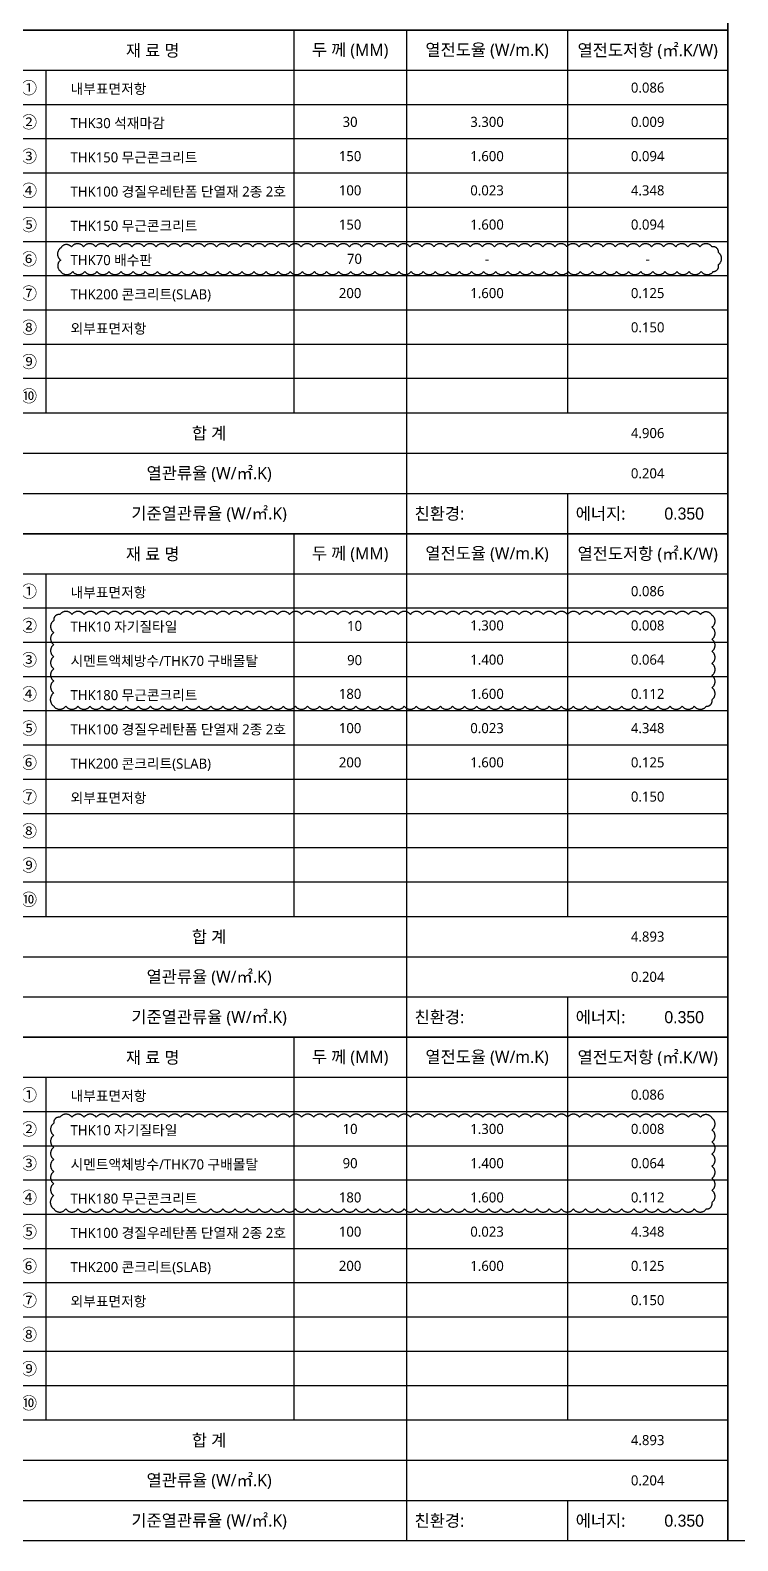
# Model space of a CAD drawing. Header units: millimetres. Extents: x 17329847 to 17386789, y -19727600 to -19720590.
# Drawn here: x 17364406 to 17366162, y -19726969 to -19723219 of the extents above; entities that cross this region are included whole.
import ezdxf
from ezdxf.enums import TextEntityAlignment as Align

# ---------------------------------------------------------------- set-up
doc = ezdxf.new("R2010")
doc.units = ezdxf.units.MM
doc.header["$LTSCALE"] = 100
doc.header["$MEASUREMENT"] = 0
doc.linetypes.add('ACAD_ISO03W100', pattern=[30, 12, -18])
for name, color, linetype in [('TEXT', 3, 'CONTINUOUS'), ('TEXT1-일반글씨', 3, 'CONTINUOUS'), ('도면폼', 7, 'CONTINUOUS')]:
    doc.layers.add(name, color=color, linetype=linetype)
doc.layers.add('VE변경사항적용-20220616', color=10, linetype='CONTINUOUS', plot=False)
doc.styles.add('굴림', font='')
doc.styles.add('나눔바른고딕', font='NanumBarunGothic.ttf')
doc.styles.get('굴림').set_extended_font_data('Gulim')

# ---------------------------------------------------------------- blocks, each defined once
blk = doc.blocks.new('BOX1')
at = {"layer": '도면폼', "ltscale": 1000}
blk.add_line((1777.5, 1250), (0, 1250), dxfattribs=at)
at = {"layer": '도면폼', "color": 4, "ltscale": 1000}
for p, q in [((700, 1250), (700, 300)), ((980, 1250), (980, 0)), ((1380, 1250), (1380, 300)), ((1777.5, 1150), (0, 1150)), ((85, 1150), (85, 300)), ((0, 300), (1777.5, 300)), ((0, 200), (1777.5, 200)), ((0, 100), (1777.5, 100)), ((1380, 100), (1380, 0))]:
    blk.add_line(p, q, dxfattribs=at)
at = {"layer": '도면폼', "color": 8}
for p, q in [((1777.5, 1065), (0, 1065)), ((1777.5, 980), (0, 980)), ((1777.5, 895), (0, 895)), ((1777.5, 810), (0, 810)), ((1777.5, 725), (0, 725)), ((1777.5, 640), (0, 640)), ((1777.5, 555), (0, 555)), ((1777.5, 470), (0, 470)), ((1777.5, 385), (0, 385))]:
    blk.add_line(p, q, dxfattribs=at)
at = {"layer": 'TEXT1-일반글씨', "style": '나눔바른고딕'}
for s, p in [('재 료 명', (350, 1200)), ('두 께 (MM)', (840, 1200)), ('열전도율 (W/m.K)', (1180, 1200)), ('열전도저항 (㎡.K/W)', (1578.8, 1200)), ('①', (42.5, 1107.5)), ('②', (42.5, 1022.5)), ('③', (42.5, 937.5)), ('④', (42.5, 852.5)), ('⑤', (42.5, 767.5)), ('⑥', (42.5, 682.5)), ('⑦', (42.5, 597.5)), ('⑧', (42.5, 512.5)), ('⑨', (42.5, 427.5)), ('⑩', (42.5, 342.5)), ('합 계', (490, 250)), ('열관류율 (W/㎡.K)', (490, 150)), ('기준열관류율 (W/㎡.K)', (490, 50))]:
    blk.add_text(s, height=30, dxfattribs=at).set_placement(p, align=Align.MIDDLE)
for s, p in [('친환경:', (1000, 50)), ('에너지:', (1400, 50))]:
    blk.add_text(s, height=30, dxfattribs=at).set_placement(p, align=Align.MIDDLE_LEFT)

msp = doc.modelspace()

# ---------------------------------------------------------------- linework, layer by layer
at = {"layer": 'VE변경사항적용-20220616', "linetype": 'ACAD_ISO03W100'}
for points in [[(17364481.4, -19723818.2, 0.520567), (17364511.4, -19723818.2, 0.520567), (17364541.4, -19723818.2, 0.520567), (17364571.4, -19723818.2, 0.520567), (17364601.4, -19723818.2, 0.520567), (17364631.4, -19723818.2, 0.520567), (17364661.4, -19723818.2, 0.520567), (17364691.4, -19723818.2, 0.520567), (17364721.4, -19723818.2, 0.520567), (17364751.4, -19723818.2, 0.520567), (17364781.4, -19723818.2, 0.520567), (17364811.4, -19723818.2, 0.520567), (17364841.4, -19723818.2, 0.520567), (17364871.4, -19723818.2, 0.520567), (17364901.4, -19723818.2, 0.520567), (17364931.4, -19723818.2, 0.520567), (17364961.4, -19723818.2, 0.520567), (17364991.4, -19723818.2, 0.520567), (17365021.4, -19723818.2, 0.520567), (17365051.4, -19723818.2, 0.520567), (17365081.4, -19723818.2, 0.520567), (17365111.4, -19723818.2, 0.520567), (17365141.4, -19723818.2, 0.520567), (17365171.4, -19723818.2, 0.520567), (17365201.4, -19723818.2, 0.520567), (17365231.4, -19723818.2, 0.520567), (17365261.4, -19723818.2, 0.520567), (17365291.4, -19723818.2, 0.520567), (17365321.4, -19723818.2, 0.520567), (17365351.4, -19723818.2, 0.520567), (17365381.4, -19723818.2, 0.520567), (17365411.4, -19723818.2, 0.520567), (17365441.4, -19723818.2, 0.520567), (17365471.4, -19723818.2, 0.520567), (17365501.4, -19723818.2, 0.520567), (17365531.4, -19723818.2, 0.520567), (17365561.4, -19723818.2, 0.520567), (17365591.4, -19723818.2, 0.520567), (17365621.4, -19723818.2, 0.520567), (17365651.4, -19723818.2, 0.520567), (17365681.4, -19723818.2, 0.520567), (17365711.4, -19723818.2, 0.520567), (17365741.4, -19723818.2, 0.520567), (17365771.4, -19723818.2, 0.520567), (17365801.4, -19723818.2, 0.520567), (17365831.4, -19723818.2, 0.520567), (17365861.4, -19723818.2, 0.520567), (17365891.4, -19723818.2, 0.520567), (17365921.4, -19723818.2, 0.520567), (17365951.4, -19723818.2, 0.520567), (17365981.4, -19723818.2, 0.520567), (17366011.4, -19723818.2, 0.520567), (17366041.4, -19723818.2, 0.520567), (17366071.4, -19723818.2, 0.520567), (17366101.4, -19723818.2, 0.520567), (17366114.2, -19723801.1, 0.520567), (17366114.2, -19723771.1, 0.520567), (17366098.3, -19723757, 0.520567), (17366068.3, -19723757, 0.520567), (17366038.3, -19723757, 0.520567), (17366008.3, -19723757, 0.520567), (17365978.3, -19723757, 0.520567), (17365948.3, -19723757, 0.520567), (17365918.3, -19723757, 0.520567), (17365888.3, -19723757, 0.520567), (17365858.3, -19723757, 0.520567), (17365828.3, -19723757, 0.520567), (17365798.3, -19723757, 0.520567), (17365768.3, -19723757, 0.520567), (17365738.3, -19723757, 0.520567), (17365708.3, -19723757, 0.520567), (17365678.3, -19723757, 0.520567), (17365648.3, -19723757, 0.520567), (17365618.3, -19723757, 0.520567), (17365588.3, -19723757, 0.520567), (17365558.3, -19723757, 0.520567), (17365528.3, -19723757, 0.520567), (17365498.3, -19723757, 0.520567), (17365468.3, -19723757, 0.520567), (17365438.3, -19723757, 0.520567), (17365408.3, -19723757, 0.520567), (17365378.3, -19723757, 0.520567), (17365348.3, -19723757, 0.520567), (17365318.3, -19723757, 0.520567), (17365288.3, -19723757, 0.520567), (17365258.3, -19723757, 0.520567), (17365228.3, -19723757, 0.520567), (17365198.3, -19723757, 0.520567), (17365168.3, -19723757, 0.520567), (17365138.3, -19723757, 0.520567), (17365108.3, -19723757, 0.520567), (17365078.3, -19723757, 0.520567), (17365048.3, -19723757, 0.520567), (17365018.3, -19723757, 0.520567), (17364988.3, -19723757, 0.520567), (17364958.3, -19723757, 0.520567), (17364928.3, -19723757, 0.520567), (17364898.3, -19723757, 0.520567), (17364868.3, -19723757, 0.520567), (17364838.3, -19723757, 0.520567), (17364808.3, -19723757, 0.520567), (17364778.3, -19723757, 0.520567), (17364748.3, -19723757, 0.520567), (17364718.3, -19723757, 0.520567), (17364688.3, -19723757, 0.520567), (17364658.3, -19723757, 0.520567), (17364628.3, -19723757, 0.520567), (17364598.3, -19723757, 0.520567), (17364568.3, -19723757, 0.520567), (17364538.3, -19723757, 0.520567), (17364508.3, -19723757, 0.520567), (17364481.4, -19723760, 0.520567), (17364481.4, -19723790, 0.520567)], [(17364464.2, -19724897.3, 0.520567), (17364494.2, -19724897.3, 0.520567), (17364524.2, -19724897.3, 0.520567), (17364554.2, -19724897.3, 0.520567), (17364584.2, -19724897.3, 0.520567), (17364614.2, -19724897.3, 0.520567), (17364644.2, -19724897.3, 0.520567), (17364674.2, -19724897.3, 0.520567), (17364704.2, -19724897.3, 0.520567), (17364734.2, -19724897.3, 0.520567), (17364764.2, -19724897.3, 0.520567), (17364794.2, -19724897.3, 0.520567), (17364824.2, -19724897.3, 0.520567), (17364854.2, -19724897.3, 0.520567), (17364884.2, -19724897.3, 0.520567), (17364914.2, -19724897.3, 0.520567), (17364944.2, -19724897.3, 0.520567), (17364974.2, -19724897.3, 0.520567), (17365004.2, -19724897.3, 0.520567), (17365034.2, -19724897.3, 0.520567), (17365064.2, -19724897.3, 0.520567), (17365094.2, -19724897.3, 0.520567), (17365124.2, -19724897.3, 0.520567), (17365154.2, -19724897.3, 0.520567), (17365184.2, -19724897.3, 0.520567), (17365214.2, -19724897.3, 0.520567), (17365244.2, -19724897.3, 0.520567), (17365274.2, -19724897.3, 0.520567), (17365304.2, -19724897.3, 0.520567), (17365334.2, -19724897.3, 0.520567), (17365364.2, -19724897.3, 0.520567), (17365394.2, -19724897.3, 0.520567), (17365424.2, -19724897.3, 0.520567), (17365454.2, -19724897.3, 0.520567), (17365484.2, -19724897.3, 0.520567), (17365514.2, -19724897.3, 0.520567), (17365544.2, -19724897.3, 0.520567), (17365574.2, -19724897.3, 0.520567), (17365604.2, -19724897.3, 0.520567), (17365634.2, -19724897.3, 0.520567), (17365664.2, -19724897.3, 0.520567), (17365694.2, -19724897.3, 0.520567), (17365724.2, -19724897.3, 0.520567), (17365754.2, -19724897.3, 0.520567), (17365784.2, -19724897.3, 0.520567), (17365814.2, -19724897.3, 0.520567), (17365844.2, -19724897.3, 0.520567), (17365874.2, -19724897.3, 0.520567), (17365904.2, -19724897.3, 0.520567), (17365934.2, -19724897.3, 0.520567), (17365964.2, -19724897.3, 0.520567), (17365994.2, -19724897.3, 0.520567), (17366024.2, -19724897.3, 0.520567), (17366054.2, -19724897.3, 0.520567), (17366084.2, -19724897.3, 0.520567), (17366098.2, -19724881.3, 0.520567), (17366098.2, -19724851.3, 0.520567), (17366098.2, -19724821.3, 0.520567), (17366098.2, -19724791.3, 0.520567), (17366098.2, -19724761.3, 0.520567), (17366098.2, -19724731.3, 0.520567), (17366098.2, -19724701.3, 0.520567), (17366098.2, -19724671.3, 0.520567), (17366069.6, -19724670, 0.520567), (17366039.6, -19724670, 0.520567), (17366009.6, -19724670, 0.520567), (17365979.6, -19724670, 0.520567), (17365949.6, -19724670, 0.520567), (17365919.6, -19724670, 0.520567), (17365889.6, -19724670, 0.520567), (17365859.6, -19724670, 0.520567), (17365829.6, -19724670, 0.520567), (17365799.6, -19724670, 0.520567), (17365769.6, -19724670, 0.520567), (17365739.6, -19724670, 0.520567), (17365709.6, -19724670, 0.520567), (17365679.6, -19724670, 0.520567), (17365649.6, -19724670, 0.520567), (17365619.6, -19724670, 0.520567), (17365589.6, -19724670, 0.520567), (17365559.6, -19724670, 0.520567), (17365529.6, -19724670, 0.520567), (17365499.6, -19724670, 0.520567), (17365469.6, -19724670, 0.520567), (17365439.6, -19724670, 0.520567), (17365409.6, -19724670, 0.520567), (17365379.6, -19724670, 0.520567), (17365349.6, -19724670, 0.520567), (17365319.6, -19724670, 0.520567), (17365289.6, -19724670, 0.520567), (17365259.6, -19724670, 0.520567), (17365229.6, -19724670, 0.520567), (17365199.6, -19724670, 0.520567), (17365169.6, -19724670, 0.520567), (17365139.6, -19724670, 0.520567), (17365109.6, -19724670, 0.520567), (17365079.6, -19724670, 0.520567), (17365049.6, -19724670, 0.520567), (17365019.6, -19724670, 0.520567), (17364989.6, -19724670, 0.520567), (17364959.6, -19724670, 0.520567), (17364929.6, -19724670, 0.520567), (17364899.6, -19724670, 0.520567), (17364869.6, -19724670, 0.520567), (17364839.6, -19724670, 0.520567), (17364809.6, -19724670, 0.520567), (17364779.6, -19724670, 0.520567), (17364749.6, -19724670, 0.520567), (17364719.6, -19724670, 0.520567), (17364689.6, -19724670, 0.520567), (17364659.6, -19724670, 0.520567), (17364629.6, -19724670, 0.520567), (17364599.6, -19724670, 0.520567), (17364569.6, -19724670, 0.520567), (17364539.6, -19724670, 0.520567), (17364509.6, -19724670, 0.520567), (17364479.6, -19724670, 0.520567), (17364464.2, -19724684.6, 0.520567), (17364464.2, -19724714.6, 0.520567), (17364464.2, -19724744.6, 0.520567), (17364464.2, -19724774.6, 0.520567), (17364464.2, -19724804.6, 0.520567), (17364464.2, -19724834.6, 0.520567), (17364464.2, -19724864.6, 0.520567)], [(17364464.2, -19726145.4, 0.520567), (17364494.2, -19726145.4, 0.520567), (17364524.2, -19726145.4, 0.520567), (17364554.2, -19726145.4, 0.520567), (17364584.2, -19726145.4, 0.520567), (17364614.2, -19726145.4, 0.520567), (17364644.2, -19726145.4, 0.520567), (17364674.2, -19726145.4, 0.520567), (17364704.2, -19726145.4, 0.520567), (17364734.2, -19726145.4, 0.520567), (17364764.2, -19726145.4, 0.520567), (17364794.2, -19726145.4, 0.520567), (17364824.2, -19726145.4, 0.520567), (17364854.2, -19726145.4, 0.520567), (17364884.2, -19726145.4, 0.520567), (17364914.2, -19726145.4, 0.520567), (17364944.2, -19726145.4, 0.520567), (17364974.2, -19726145.4, 0.520567), (17365004.2, -19726145.4, 0.520567), (17365034.2, -19726145.4, 0.520567), (17365064.2, -19726145.4, 0.520567), (17365094.2, -19726145.4, 0.520567), (17365124.2, -19726145.4, 0.520567), (17365154.2, -19726145.4, 0.520567), (17365184.2, -19726145.4, 0.520567), (17365214.2, -19726145.4, 0.520567), (17365244.2, -19726145.4, 0.520567), (17365274.2, -19726145.4, 0.520567), (17365304.2, -19726145.4, 0.520567), (17365334.2, -19726145.4, 0.520567), (17365364.2, -19726145.4, 0.520567), (17365394.2, -19726145.4, 0.520567), (17365424.2, -19726145.4, 0.520567), (17365454.2, -19726145.4, 0.520567), (17365484.2, -19726145.4, 0.520567), (17365514.2, -19726145.4, 0.520567), (17365544.2, -19726145.4, 0.520567), (17365574.2, -19726145.4, 0.520567), (17365604.2, -19726145.4, 0.520567), (17365634.2, -19726145.4, 0.520567), (17365664.2, -19726145.4, 0.520567), (17365694.2, -19726145.4, 0.520567), (17365724.2, -19726145.4, 0.520567), (17365754.2, -19726145.4, 0.520567), (17365784.2, -19726145.4, 0.520567), (17365814.2, -19726145.4, 0.520567), (17365844.2, -19726145.4, 0.520567), (17365874.2, -19726145.4, 0.520567), (17365904.2, -19726145.4, 0.520567), (17365934.2, -19726145.4, 0.520567), (17365964.2, -19726145.4, 0.520567), (17365994.2, -19726145.4, 0.520567), (17366024.2, -19726145.4, 0.520567), (17366054.2, -19726145.4, 0.520567), (17366084.2, -19726145.4, 0.520567), (17366098.2, -19726129.4, 0.520567), (17366098.2, -19726099.4, 0.520567), (17366098.2, -19726069.4, 0.520567), (17366098.2, -19726039.4, 0.520567), (17366098.2, -19726009.4, 0.520567), (17366098.2, -19725979.4, 0.520567), (17366098.2, -19725949.4, 0.520567), (17366098.2, -19725919.4, 0.520567), (17366069.6, -19725918, 0.520567), (17366039.6, -19725918, 0.520567), (17366009.6, -19725918, 0.520567), (17365979.6, -19725918, 0.520567), (17365949.6, -19725918, 0.520567), (17365919.6, -19725918, 0.520567), (17365889.6, -19725918, 0.520567), (17365859.6, -19725918, 0.520567), (17365829.6, -19725918, 0.520567), (17365799.6, -19725918, 0.520567), (17365769.6, -19725918, 0.520567), (17365739.6, -19725918, 0.520567), (17365709.6, -19725918, 0.520567), (17365679.6, -19725918, 0.520567), (17365649.6, -19725918, 0.520567), (17365619.6, -19725918, 0.520567), (17365589.6, -19725918, 0.520567), (17365559.6, -19725918, 0.520567), (17365529.6, -19725918, 0.520567), (17365499.6, -19725918, 0.520567), (17365469.6, -19725918, 0.520567), (17365439.6, -19725918, 0.520567), (17365409.6, -19725918, 0.520567), (17365379.6, -19725918, 0.520567), (17365349.6, -19725918, 0.520567), (17365319.6, -19725918, 0.520567), (17365289.6, -19725918, 0.520567), (17365259.6, -19725918, 0.520567), (17365229.6, -19725918, 0.520567), (17365199.6, -19725918, 0.520567), (17365169.6, -19725918, 0.520567), (17365139.6, -19725918, 0.520567), (17365109.6, -19725918, 0.520567), (17365079.6, -19725918, 0.520567), (17365049.6, -19725918, 0.520567), (17365019.6, -19725918, 0.520567), (17364989.6, -19725918, 0.520567), (17364959.6, -19725918, 0.520567), (17364929.6, -19725918, 0.520567), (17364899.6, -19725918, 0.520567), (17364869.6, -19725918, 0.520567), (17364839.6, -19725918, 0.520567), (17364809.6, -19725918, 0.520567), (17364779.6, -19725918, 0.520567), (17364749.6, -19725918, 0.520567), (17364719.6, -19725918, 0.520567), (17364689.6, -19725918, 0.520567), (17364659.6, -19725918, 0.520567), (17364629.6, -19725918, 0.520567), (17364599.6, -19725918, 0.520567), (17364569.6, -19725918, 0.520567), (17364539.6, -19725918, 0.520567), (17364509.6, -19725918, 0.520567), (17364479.6, -19725918, 0.520567), (17364464.2, -19725932.6, 0.520567), (17364464.2, -19725962.6, 0.520567), (17364464.2, -19725992.6, 0.520567), (17364464.2, -19726022.6, 0.520567), (17364464.2, -19726052.6, 0.520567), (17364464.2, -19726082.6, 0.520567), (17364464.2, -19726112.6, 0.520567)]]:
    msp.add_lwpolyline(points, format="xyb", close=True, dxfattribs=at)
at = {"layer": '도면폼', "ltscale": 1000}
for p, q in [((17362987.4, -19723219.3), (17366137.4, -19723219.3)), ((17362987.4, -19724469.3), (17366137.4, -19724469.3)), ((17362987.4, -19725719.3), (17366137.4, -19725719.3))]:
    msp.add_line(p, q, dxfattribs=at)
at = {"layer": '도면폼'}
for points in [[(17362687.4, -19721819.3), (17366137.4, -19721819.3), (17366137.4, -19726969.3), (17362687.4, -19726969.3)], [(17366137.4, -19721819.3), (17369587.4, -19721819.3), (17369587.4, -19726969.3), (17366137.4, -19726969.3)]]:
    msp.add_lwpolyline(points, close=True, dxfattribs=at)

# ---------------------------------------------------------------- block references
at = {"layer": 'TEXT', "color": 3}
for p in [(17364359.9, -19724469.3), (17364359.9, -19725719.3), (17364359.9, -19726969.3)]:
    msp.add_blockref('BOX1', p, dxfattribs=at)

# ---------------------------------------------------------------- texts
at = {"layer": 'TEXT', "style": '나눔바른고딕'}
for s, p in [('내부표면저항', (17364506, -19723364.9)), ('THK30 석재마감', (17364506, -19723449.9)), ('THK150 무근콘크리트', (17364506, -19723534.9)), ('THK100 경질우레탄폼 단열재 2종 2호', (17364506, -19723619.9)), ('THK150 무근콘크리트', (17364506, -19723704.9)), ('THK70 배수판', (17364506, -19723789.9)), ('THK200 콘크리트(SLAB)', (17364506, -19723874.9)), ('외부표면저항', (17364506, -19723959.9)), ('내부표면저항', (17364506, -19724614.9)), ('THK10 자기질타일', (17364506, -19724699.9)), ('시멘트액체방수/THK70 구배몰탈', (17364506, -19724784.9)), ('THK180 무근콘크리트', (17364506, -19724869.9)), ('THK100 경질우레탄폼 단열재 2종 2호', (17364506, -19724954.9)), ('THK200 콘크리트(SLAB)', (17364506, -19725039.9)), ('외부표면저항', (17364506, -19725124.9)), ('내부표면저항', (17364506, -19725864.9)), ('THK10 자기질타일', (17364506, -19725949.9)), ('시멘트액체방수/THK70 구배몰탈', (17364506, -19726034.9)), ('THK180 무근콘크리트', (17364506, -19726119.9)), ('THK100 경질우레탄폼 단열재 2종 2호', (17364506, -19726204.9)), ('THK200 콘크리트(SLAB)', (17364506, -19726289.9)), ('외부표면저항', (17364506, -19726374.9))]:
    msp.add_text(s, height=25, dxfattribs=at).set_placement(p, align=Align.MIDDLE_LEFT)
for s, p in [('0.086', (17365938.6, -19723361.8)), ('30', (17365199.9, -19723446.8)), ('3.300', (17365539.9, -19723446.8)), ('0.009', (17365938.6, -19723446.8)), ('150', (17365199.9, -19723531.8)), ('1.600', (17365539.9, -19723531.8)), ('0.094', (17365938.6, -19723531.8)), ('100', (17365199.9, -19723616.8)), ('0.023', (17365539.9, -19723616.8)), ('4.348', (17365938.6, -19723616.8)), ('150', (17365199.9, -19723701.8)), ('1.600', (17365539.9, -19723701.8)), ('0.094', (17365938.6, -19723701.8)), ('70', (17365210.7, -19723786.8)), ('-', (17365539.9, -19723786.8)), ('-', (17365938.6, -19723786.8)), ('200', (17365199.9, -19723871.8)), ('1.600', (17365539.9, -19723871.8)), ('0.125', (17365938.6, -19723871.8)), ('0.150', (17365938.6, -19723956.8)), ('4.906', (17365938.6, -19724219.3)), ('0.204', (17365938.6, -19724319.3)), ('0.086', (17365938.6, -19724611.8)), ('10', (17365211.1, -19724698)), ('1.300', (17365539.9, -19724696.8)), ('0.008', (17365938.6, -19724696.8)), ('90', (17365211.1, -19724783)), ('1.400', (17365539.9, -19724781.8)), ('0.064', (17365938.6, -19724781.8)), ('180', (17365199.9, -19724866.8)), ('1.600', (17365539.9, -19724866.8)), ('0.112', (17365938.6, -19724866.8)), ('100', (17365199.9, -19724951.8)), ('0.023', (17365539.9, -19724951.8)), ('4.348', (17365938.6, -19724951.8)), ('200', (17365199.9, -19725036.8)), ('1.600', (17365539.9, -19725036.8)), ('0.125', (17365938.6, -19725036.8)), ('0.150', (17365938.6, -19725121.8)), ('4.893', (17365938.6, -19725469.3)), ('0.204', (17365938.6, -19725569.3)), ('0.086', (17365938.6, -19725861.8)), ('10', (17365199.9, -19725946.8)), ('1.300', (17365539.9, -19725946.8)), ('0.008', (17365938.6, -19725946.8)), ('90', (17365199.9, -19726031.8)), ('1.400', (17365539.9, -19726031.8)), ('0.064', (17365938.6, -19726031.8)), ('1.600', (17365539.9, -19726116.8)), ('100', (17365199.9, -19726201.8)), ('0.023', (17365539.9, -19726201.8)), ('4.348', (17365938.6, -19726201.8)), ('200', (17365199.9, -19726286.8)), ('1.600', (17365539.9, -19726286.8)), ('0.125', (17365938.6, -19726286.8)), ('0.150', (17365938.6, -19726371.8)), ('0.204', (17365938.6, -19726819.3))]:
    msp.add_text(s, height=25, dxfattribs=at).set_placement(p, align=Align.MIDDLE_CENTER)
at = {"layer": 'TEXT', "color": 2, "style": '굴림'}
for p in [(17366078.3, -19724419.3), (17366078.3, -19725669.3), (17366078.3, -19726919.3)]:
    msp.add_text('0.350', height=30, dxfattribs=at).set_placement(p, align=Align.MIDDLE_RIGHT)
at = {"layer": 'TEXT', "color": 6, "style": '나눔바른고딕'}
for s, p in [('180', (17365199.9, -19726116.8)), ('0.112', (17365938.6, -19726116.8)), ('4.893', (17365938.6, -19726719.3))]:
    msp.add_text(s, height=25, dxfattribs=at).set_placement(p, align=Align.MIDDLE_CENTER)

doc.saveas('drawing.dxf')
